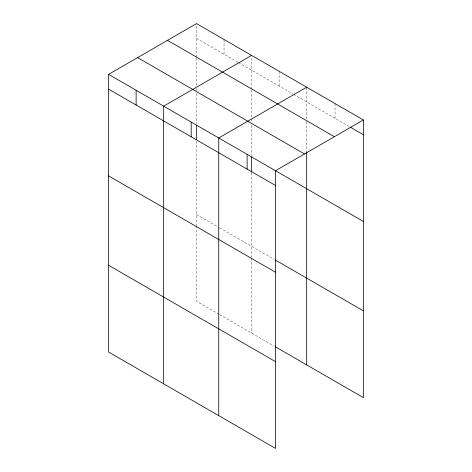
<?xml version="1.0" encoding="UTF-8"?>
<svg xmlns="http://www.w3.org/2000/svg" width="472" height="472" viewBox="0 0 472 472"><rect width="100%" height="100%" fill="white"/><g stroke="black" fill="none" stroke-linecap="round" stroke-linejoin="round"><path stroke-width="0.35" stroke-dasharray="2.36 1.77" d="M196.499 58.215L196.499 85.42M196.499 57.478L196.499 23.6M251.582 90.016L251.582 117.953M251.582 89.279L251.582 55.401M306.664 121.817L306.664 151.96M306.664 118.873L306.664 87.202M196.499 38.362L237.811 62.21M238.437 62.575L292.894 94.016M293.519 94.376L349.54 126.72M196.499 214.512L219.032 227.522M219.657 227.887L274.114 259.323M219.032 314.287L196.499 301.278L196.499 226.277M219.657 314.647L274.114 346.088M335.037 103.586L335.037 118.348M279.123 71.301L279.123 86.063M251.582 118.69L251.582 122.366M251.582 125.31L251.582 155.453M251.582 172.911L251.582 257.346M251.582 258.078L251.582 333.079M224.041 39.501L224.041 54.262M196.499 88.358L196.499 90.565M196.499 93.509L196.499 123.652M196.499 141.11L196.499 225.545"/><path stroke-width="0.71" d="M363.416 119.971L275.5 170.722L275.5 448.4L108.584 352.029L108.584 74.358L196.499 23.6L363.416 119.971L363.416 397.642L275.365 346.808M251.582 55.401L163.666 106.159L163.666 383.836M306.664 87.202L218.748 137.96L218.748 415.637M350.171 127.086L363.416 134.726M167.489 40.35L334.4 136.715M137.6 57.608L304.511 153.972M108.584 74.358L363.416 221.492M108.584 89.12L275.5 185.484M275.365 260.048L363.416 310.883M108.584 175.879L275.5 272.25M108.584 265.27L275.5 361.641M306.664 151.96L306.664 364.88M251.582 156.922L251.582 172.186M247.127 154.338L247.127 169.1M196.499 125.121L196.499 139.659M191.207 122.059L191.207 136.821M136.125 90.258L136.125 105.02"/></g></svg>
